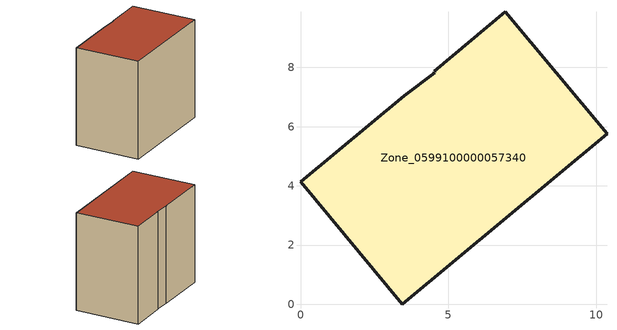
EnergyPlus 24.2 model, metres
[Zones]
Zone_0599100000057340
 floor ground (C_G): 0,4.13 3.5,7.04 4.53,7.82 4.51,7.88 6.92,9.88 10.36,5.76 3.44,0 z0
 wall outside (C_F): 10.36,5.76 6.92,9.88 4.51,7.88 4.53,7.82 3.5,7.04 0,4.13 3.44,0 10.36,5.76 z0:8.14
 roof outside (C_R): 3.5,7.04 0,4.13 3.44,0 10.36,5.76 6.92,9.88 4.51,7.88 4.53,7.82 z8.14
[BUILDING]
Pand.0599100000057340: North Axis=0; Terrain=City; Loads Convergence Tolerance Value=0.04; Temperature Convergence Tolerance Value=0.4; Solar Distribution=FullExterior; Maximum Number of Warmup Days=25; Minimum Number of Warmup Days=1
[Site:Location]
Rotterdam.The.Hague.AP_ZH_NLD Design_Conditions: Latitude=51.96; Longitude=4.45; Time Zone=1; Elevation=-4.5
[SITE:GROUNDTEMPERATURE:BUILDINGSURFACE]
18, 18, 18, 18, 18, 18, 18, 18, 18, 18, 18, 18
[MATERIAL] Thermal Absorptance=0.9; Solar Absorptance=0.7; Visible Absorptance=0.7
Name | Roughness | Thickness | Conductivity | Density | Specific Heat
G.TI.1975-1991 | MediumSmooth | 0.15 | 0.288461 | 540 | 1210
F.TI.1975-1991 | Rough | 0.3 | 0.230769 | 1920 | 840
R.TI.1975-1991 | MediumRough | 0.2 | 0.153846 | 1500 | 1000
[CONSTRUCTION]
C_G: G.TI.1975-1991
C_F: F.TI.1975-1991
C_R: R.TI.1975-1991
[ZONE]
Zone_0599100000057340: Type=1; Multiplier=1; Ceiling Height=Autocalculate; Volume=Autocalculate; Floor Area=autocalculate; Part of Total Floor Area=Yes
[ZONEINFILTRATION:DESIGNFLOWRATE]
Infil_Zone_0599100000057340: Zone or ZoneList or Space or SpaceList=Zone_0599100000057340; Schedule=AlwaysOn; Design Flow Rate Calculation Method=Flow/Area; Flow Rate per Floor Area=0.003; Constant Term Coefficient=1; Temperature Term Coefficient=0; Velocity Term Coefficient=0; Velocity Squared Term Coefficient=0
[HVACTEMPLATE:ZONE:IDEALLOADSAIRSYSTEM]
Zone_0599100000057340: Maximum Heating Supply Air Temperature=50; Minimum Cooling Supply Air Temperature=13; Maximum Heating Supply Air Humidity Ratio=0.0156; Minimum Cooling Supply Air Humidity Ratio=0.0077; Heating Limit=NoLimit; Cooling Limit=NoLimit; Dehumidification Control Type=ConstantSensibleHeatRatio; Cooling Sensible Heat Ratio=0.7; Dehumidification Setpoint=60; Humidification Control Type=None; Humidification Setpoint=30; Outdoor Air Method=None; Outdoor Air Flow Rate per Person=0.00944; Outdoor Air Flow Rate per Zone Floor Area=0; Outdoor Air Flow Rate per Zone=0; Demand Controlled Ventilation Type=None; Outdoor Air Economizer Type=NoEconomizer; Heat Recovery Type=None; Sensible Heat Recovery Effectiveness=0.7; Latent Heat Recovery Effectiveness=0.65
[ZONECONTROL:THERMOSTAT]
ThermostatControl_Zone_0599100000057340: Zone or ZoneList=Zone_0599100000057340; Control Type Schedule=DualSetpointControlType; Control 1=Thermostat_Zone_0599100000057340; Temperature Difference Between Cutout And Setpoint=0
[THERMOSTATSETPOINT:DUALSETPOINT]
Thermostat_Zone_0599100000057340: Heating Setpoint Temperature Schedule=HeatingSetpoint_Zone_0599100000057340; Cooling Setpoint Temperature Schedule=CoolingSetpoint_Zone_0599100000057340
[SCHEDULE:COMPACT]
HeatingSetpoint_Zone_0599100000057340: Through: 12/31, For: AllDays, Until: 24:00, 21
CoolingSetpoint_Zone_0599100000057340: Through: 12/31, For: AllDays, Until: 24:00, 24
DualSetpointControlType: Through: 12/31, For: AllDays, Until: 24:00, 4
AlwaysOn: Through: 12/31, For: AllDays, Until: 24:00, 1
